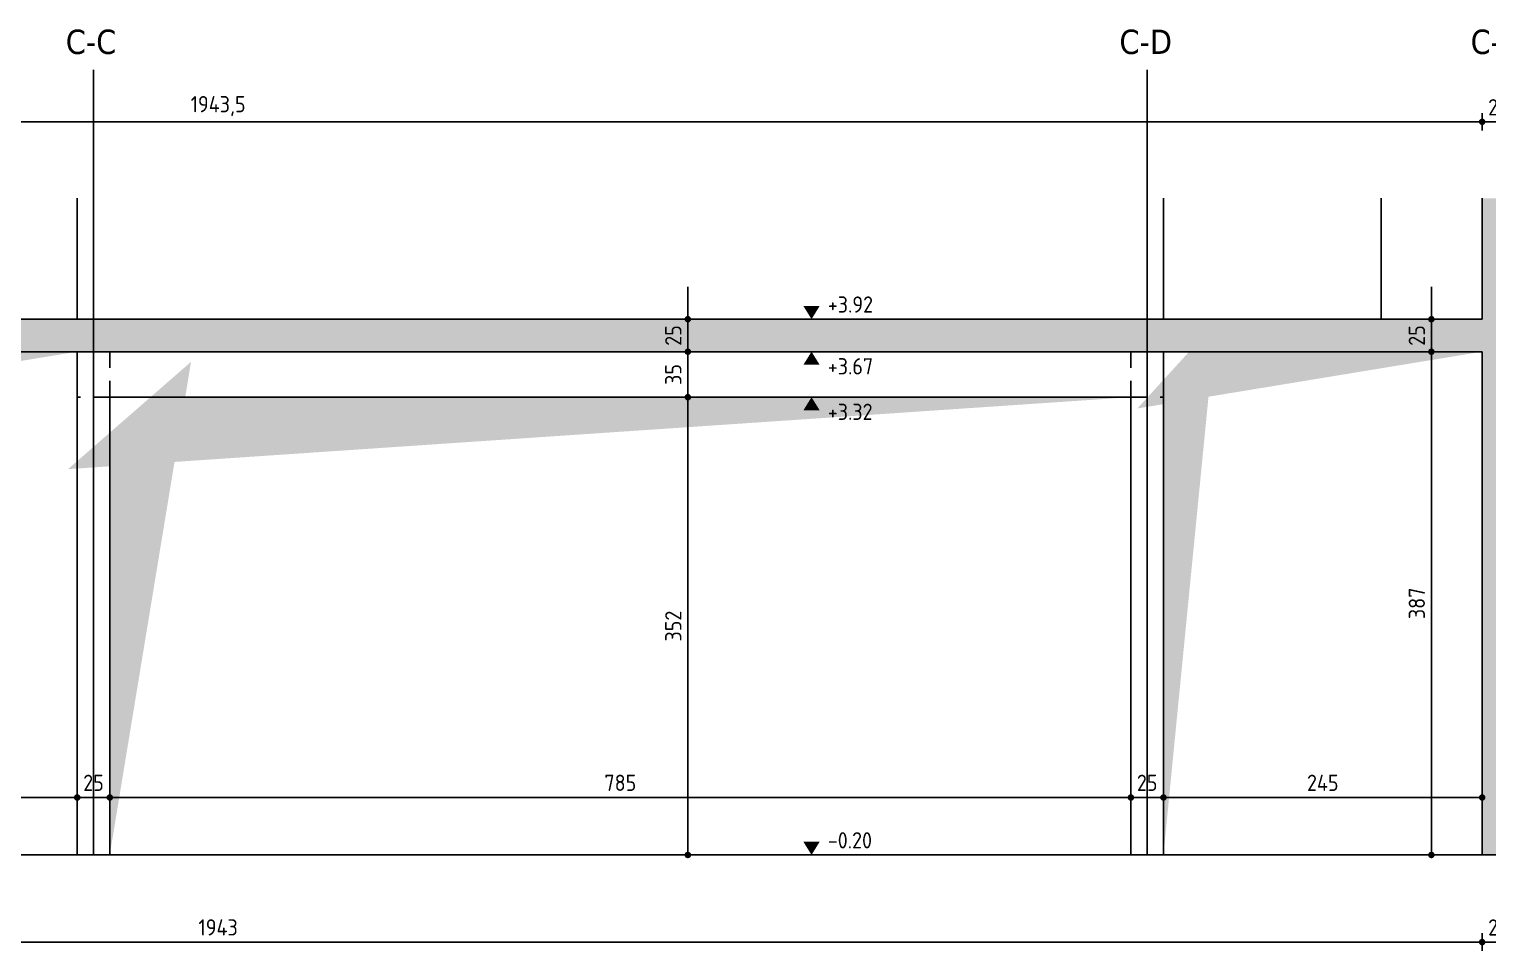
# Model space of a CAD drawing. Extents: x 399 to 532, y -4 to 185.
# Drawn here: x 432.1 to 443.31, y 153.91 to 160.99 of the extents above; entities that cross this region are included whole.
import ezdxf

# ---------------------------------------------------------------- set-up
doc = ezdxf.new("R2010")
doc.units = 0
doc.header["$LTSCALE"] = 0.5
doc.header["$MEASUREMENT"] = 0
doc.header["$PDMODE"] = 2
doc.linetypes.add('AUSGEZOGEN', pattern=[1000.01, 1000, 0.01])
doc.linetypes.add('HIDDEN', pattern=[0.375, 0.25, -0.125])
doc.layers.get('Defpoints').update_dxf_attribs({"linetype": 'CONTINUOUS'})
for name, color, linetype in [('ACHSEN', 7, 'CONTINUOUS'), ('BETON', 7, 'CONTINUOUS'), ('Decke', 7, 'CONTINUOUS'), ('koten', 7, 'CONTINUOUS'), ('MASSE', 7, 'CONTINUOUS'), ('RAHMEN', 7, 'CONTINUOUS'), ('SCHATTEN', 253, 'CONTINUOUS'), ('VERDECKT', 7, 'CONTINUOUS')]:
    doc.layers.add(name, color=color, linetype=linetype)
doc.styles.add('HELV', font='tahoma.ttf')
doc.styles.add('TXT', font='isocp.shx')
doc.dimstyles.new('DOT_I', dxfattribs={"dimscale": 0.5, "dimtxt": 0.25, "dimasz": 0.25, "dimexe": 0.1, "dimexo": 0.3, "dimgap": 0.1, "dimtad": 1, "dimdec": 3, "dimzin": 3, "dimtxsty": 'TXT', "dimblk": 'DOT', "dimblk1": 'DOT', "dimblk2": 'DOT', "dimsah": 1, "dimcen": 0.1, "dimse1": 1, "dimse2": 1, "dimazin": 0, "dimtfac": 1, "dimtdec": 4, "dimtix": 1, "dimtmove": 2, "dimatfit": 3, "dimldrblk": 'DOT', "dimfxl": 0.7, "dimfxlon": 1, "dimtvp": 1, "dimtolj": 1, "dimtzin": 0, "dimarcsym": 0})

# ---------------------------------------------------------------- blocks, each defined once
blk = doc.blocks.new('okrd_o')
at = {"layer": 'koten', "color": 7, "linetype": 'Continuous'}
blk.add_solid([(-0.125, 0.202), (0.125, 0.202), (0, 0)], dxfattribs=at)
at = {"layer": 'koten', "style": 'TXT'}
blk.add_attdef('OKRD', (0.25, 0.1), '', height=0.25, dxfattribs=at)
blk = doc.blocks.new('okrd_u')
at = {"layer": 'koten', "color": 7, "linetype": 'Continuous'}
blk.add_solid([(-0.125, -0.202), (0.125, -0.202), (0, 0)], dxfattribs=at)
at = {"layer": 'koten', "style": 'TXT'}
blk.add_attdef('OKRD', (0.25, -0.35), '', height=0.25, dxfattribs=at)
blk = doc.blocks.new('DOT')
at = {"layer": 'MASSE', "color": 7, "linetype": 'Continuous'}
for p, q in [((0, 0), (-1, 0)), ((0, 0.54), (0, -0.54))]:
    blk.add_line(p, q, dxfattribs=at)
at = {"layer": 'MASSE', "color": 7, "linetype": 'Continuous', "const_width": 0.2}
blk.add_lwpolyline([(-0.1, 0, 1), (0.1, 0, 1)], format="xyb", close=True, dxfattribs=at)
blk = doc.blocks.new('*D384')
at = {"layer": 'Defpoints', "color": 0, "linetype": 'AUSGEZOGEN', "transparency": 16777216}
for p in [(423.831, 153.974), (443.266, 153.974), (443.266, 153.974)]:
    blk.add_point(p, dxfattribs=at)
at = {"layer": 'MASSE', "color": 0, "linetype": 'AUSGEZOGEN', "lineweight": -2, "transparency": 16777216}
blk.add_line((423.956, 153.974), (443.141, 153.974), dxfattribs=at)
at = {"layer": 'MASSE', "color": 0, "linetype": 'AUSGEZOGEN', "lineweight": -2, "transparency": 16777216, "xscale": 0.125, "yscale": 0.125, "zscale": 0.125, "rotation": 180}
blk.add_blockref('DOT', (423.831, 153.974), dxfattribs=at)
at = {"layer": 'MASSE', "color": 0, "linetype": 'AUSGEZOGEN', "lineweight": -2, "transparency": 16777216, "xscale": 0.125, "yscale": 0.125, "zscale": 0.125}
blk.add_blockref('DOT', (443.266, 153.974), dxfattribs=at)
at = {"layer": 'MASSE', "color": 0, "linetype": 'AUSGEZOGEN', "transparency": 16777216, "insert": (433.549, 154.087), "char_height": 0.125, "attachment_point": 5, "style": 'TXT'}
blk.add_mtext('\\A1;1943', dxfattribs=at)
blk = doc.blocks.new('*D385')
at = {"layer": 'Defpoints', "color": 0, "linetype": 'AUSGEZOGEN', "transparency": 16777216}
for p in [(443.266, 153.974), (443.516, 153.974), (443.516, 153.974)]:
    blk.add_point(p, dxfattribs=at)
at = {"layer": 'MASSE', "color": 0, "linetype": 'AUSGEZOGEN', "lineweight": -2, "transparency": 16777216}
for p, q in [((443.141, 153.974), (443.016, 153.974)), ((443.266, 153.974), (443.516, 153.974)), ((443.641, 153.974), (443.766, 153.974))]:
    blk.add_line(p, q, dxfattribs=at)
at = {"layer": 'MASSE', "color": 0, "linetype": 'AUSGEZOGEN', "lineweight": -2, "transparency": 16777216, "xscale": 0.125, "yscale": 0.125, "zscale": 0.125}
blk.add_blockref('DOT', (443.266, 153.974), dxfattribs=at)
at = {"layer": 'MASSE', "color": 0, "linetype": 'AUSGEZOGEN', "lineweight": -2, "transparency": 16777216, "xscale": 0.125, "yscale": 0.125, "zscale": 0.125, "rotation": 180}
blk.add_blockref('DOT', (443.516, 153.974), dxfattribs=at)
at = {"layer": 'MASSE', "color": 0, "linetype": 'AUSGEZOGEN', "transparency": 16777216, "insert": (443.391, 154.087), "char_height": 0.125, "attachment_point": 5, "style": 'TXT'}
blk.add_mtext('\\A1;25', dxfattribs=at)
blk = doc.blocks.new('*D371')
at = {"layer": 'Defpoints', "color": 0, "linetype": 'AUSGEZOGEN', "transparency": 16777216}
for p in [(437.16, 158.164), (437.16, 154.644), (437.16, 154.644)]:
    blk.add_point(p, dxfattribs=at)
at = {"layer": 'MASSE', "color": 0, "linetype": 'AUSGEZOGEN', "lineweight": -2, "transparency": 16777216}
blk.add_line((437.16, 158.039), (437.16, 154.769), dxfattribs=at)
at = {"layer": 'MASSE', "color": 0, "linetype": 'AUSGEZOGEN', "lineweight": -2, "transparency": 16777216, "xscale": 0.125, "yscale": 0.125, "zscale": 0.125}
for p, rotation in [((437.16, 158.164), 90), ((437.16, 154.644), 270)]:
    blk.add_blockref('DOT', p, dxfattribs=dict(at, rotation=rotation))
at = {"layer": 'MASSE', "color": 0, "linetype": 'AUSGEZOGEN', "transparency": 16777216, "insert": (437.048, 156.404), "char_height": 0.125, "attachment_point": 5, "rotation": 90, "style": 'TXT'}
blk.add_mtext('\\A1;352', dxfattribs=at)
blk = doc.blocks.new('*D372')
at = {"layer": 'Defpoints', "color": 0, "linetype": 'AUSGEZOGEN', "transparency": 16777216}
for p in [(437.16, 158.514), (437.16, 158.514), (437.16, 158.164)]:
    blk.add_point(p, dxfattribs=at)
at = {"layer": 'MASSE', "color": 0, "linetype": 'AUSGEZOGEN', "lineweight": -2, "transparency": 16777216}
for p, q in [((437.16, 158.639), (437.16, 158.764)), ((437.16, 158.164), (437.16, 158.514)), ((437.16, 158.039), (437.16, 157.914))]:
    blk.add_line(p, q, dxfattribs=at)
at = {"layer": 'MASSE', "color": 0, "linetype": 'AUSGEZOGEN', "lineweight": -2, "transparency": 16777216, "xscale": 0.125, "yscale": 0.125, "zscale": 0.125}
for p, rotation in [((437.16, 158.514), 270), ((437.16, 158.164), 90)]:
    blk.add_blockref('DOT', p, dxfattribs=dict(at, rotation=rotation))
at = {"layer": 'MASSE', "color": 0, "linetype": 'AUSGEZOGEN', "transparency": 16777216, "insert": (437.048, 158.339), "char_height": 0.125, "attachment_point": 5, "rotation": 90, "style": 'TXT'}
blk.add_mtext('\\A1;35', dxfattribs=at)
blk = doc.blocks.new('*D373')
at = {"layer": 'Defpoints', "color": 0, "linetype": 'AUSGEZOGEN', "transparency": 16777216}
for p in [(437.16, 158.764), (437.16, 158.764), (437.16, 158.514)]:
    blk.add_point(p, dxfattribs=at)
at = {"layer": 'MASSE', "color": 0, "linetype": 'AUSGEZOGEN', "lineweight": -2, "transparency": 16777216}
for p, q in [((437.16, 158.889), (437.16, 159.014)), ((437.16, 158.514), (437.16, 158.764)), ((437.16, 158.389), (437.16, 158.264))]:
    blk.add_line(p, q, dxfattribs=at)
at = {"layer": 'MASSE', "color": 0, "linetype": 'AUSGEZOGEN', "lineweight": -2, "transparency": 16777216, "xscale": 0.125, "yscale": 0.125, "zscale": 0.125}
for p, rotation in [((437.16, 158.764), 270), ((437.16, 158.514), 90)]:
    blk.add_blockref('DOT', p, dxfattribs=dict(at, rotation=rotation))
at = {"layer": 'MASSE', "color": 0, "linetype": 'AUSGEZOGEN', "transparency": 16777216, "insert": (437.048, 158.639), "char_height": 0.125, "attachment_point": 5, "rotation": 90, "style": 'TXT'}
blk.add_mtext('\\A1;25', dxfattribs=at)
blk = doc.blocks.new('*D374')
at = {"layer": 'Defpoints', "color": 0, "linetype": 'AUSGEZOGEN', "transparency": 16777216}
for p in [(442.876, 158.514), (442.876, 154.644), (442.876, 154.644)]:
    blk.add_point(p, dxfattribs=at)
at = {"layer": 'MASSE', "color": 0, "linetype": 'AUSGEZOGEN', "lineweight": -2, "transparency": 16777216}
blk.add_line((442.876, 158.389), (442.876, 154.769), dxfattribs=at)
at = {"layer": 'MASSE', "color": 0, "linetype": 'AUSGEZOGEN', "lineweight": -2, "transparency": 16777216, "xscale": 0.125, "yscale": 0.125, "zscale": 0.125}
for p, rotation in [((442.876, 158.514), 90), ((442.876, 154.644), 270)]:
    blk.add_blockref('DOT', p, dxfattribs=dict(at, rotation=rotation))
at = {"layer": 'MASSE', "color": 0, "linetype": 'AUSGEZOGEN', "transparency": 16777216, "insert": (442.764, 156.579), "char_height": 0.125, "attachment_point": 5, "rotation": 90, "style": 'TXT'}
blk.add_mtext('\\A1;387', dxfattribs=at)
blk = doc.blocks.new('*D375')
at = {"layer": 'Defpoints', "color": 0, "linetype": 'AUSGEZOGEN', "transparency": 16777216}
for p in [(442.876, 158.764), (442.876, 158.764), (442.876, 158.514)]:
    blk.add_point(p, dxfattribs=at)
at = {"layer": 'MASSE', "color": 0, "linetype": 'AUSGEZOGEN', "lineweight": -2, "transparency": 16777216}
for p, q in [((442.876, 158.889), (442.876, 159.014)), ((442.876, 158.514), (442.876, 158.764)), ((442.876, 158.389), (442.876, 158.264))]:
    blk.add_line(p, q, dxfattribs=at)
at = {"layer": 'MASSE', "color": 0, "linetype": 'AUSGEZOGEN', "lineweight": -2, "transparency": 16777216, "xscale": 0.125, "yscale": 0.125, "zscale": 0.125}
for p, rotation in [((442.876, 158.764), 270), ((442.876, 158.514), 90)]:
    blk.add_blockref('DOT', p, dxfattribs=dict(at, rotation=rotation))
at = {"layer": 'MASSE', "color": 0, "linetype": 'AUSGEZOGEN', "transparency": 16777216, "insert": (442.764, 158.639), "char_height": 0.125, "attachment_point": 5, "rotation": 90, "style": 'TXT'}
blk.add_mtext('\\A1;25', dxfattribs=at)
blk = doc.blocks.new('*D377')
at = {"layer": 'Defpoints', "color": 0, "linetype": 'AUSGEZOGEN', "transparency": 16777216}
for p in [(430.016, 155.086), (432.466, 155.086), (432.466, 155.086)]:
    blk.add_point(p, dxfattribs=at)
at = {"layer": 'MASSE', "color": 0, "linetype": 'AUSGEZOGEN', "lineweight": -2, "transparency": 16777216}
blk.add_line((430.141, 155.086), (432.341, 155.086), dxfattribs=at)
at = {"layer": 'MASSE', "color": 0, "linetype": 'AUSGEZOGEN', "lineweight": -2, "transparency": 16777216, "xscale": 0.125, "yscale": 0.125, "zscale": 0.125, "rotation": 180}
blk.add_blockref('DOT', (430.016, 155.086), dxfattribs=at)
at = {"layer": 'MASSE', "color": 0, "linetype": 'AUSGEZOGEN', "lineweight": -2, "transparency": 16777216, "xscale": 0.125, "yscale": 0.125, "zscale": 0.125}
blk.add_blockref('DOT', (432.466, 155.086), dxfattribs=at)
at = {"layer": 'MASSE', "color": 0, "linetype": 'AUSGEZOGEN', "transparency": 16777216, "insert": (431.241, 155.199), "char_height": 0.125, "attachment_point": 5, "style": 'TXT'}
blk.add_mtext('\\A1;245', dxfattribs=at)
blk = doc.blocks.new('*D316')
at = {"layer": 'Defpoints', "color": 0, "linetype": 'AUSGEZOGEN', "transparency": 16777216}
for p in [(432.466, 155.086), (432.716, 155.086), (432.716, 155.086)]:
    blk.add_point(p, dxfattribs=at)
at = {"layer": 'MASSE', "color": 0, "linetype": 'AUSGEZOGEN', "lineweight": -2, "transparency": 16777216}
for p, q in [((432.341, 155.086), (432.216, 155.086)), ((432.466, 155.086), (432.716, 155.086)), ((432.841, 155.086), (432.966, 155.086))]:
    blk.add_line(p, q, dxfattribs=at)
at = {"layer": 'MASSE', "color": 0, "linetype": 'AUSGEZOGEN', "lineweight": -2, "transparency": 16777216, "xscale": 0.125, "yscale": 0.125, "zscale": 0.125}
blk.add_blockref('DOT', (432.466, 155.086), dxfattribs=at)
at = {"layer": 'MASSE', "color": 0, "linetype": 'AUSGEZOGEN', "lineweight": -2, "transparency": 16777216, "xscale": 0.125, "yscale": 0.125, "zscale": 0.125, "rotation": 180}
blk.add_blockref('DOT', (432.716, 155.086), dxfattribs=at)
at = {"layer": 'MASSE', "color": 0, "linetype": 'AUSGEZOGEN', "transparency": 16777216, "insert": (432.591, 155.199), "char_height": 0.125, "attachment_point": 5, "style": 'TXT'}
blk.add_mtext('\\A1;25', dxfattribs=at)
blk = doc.blocks.new('*D317')
at = {"layer": 'Defpoints', "color": 0, "linetype": 'AUSGEZOGEN', "transparency": 16777216}
for p in [(440.566, 155.086), (440.816, 155.086), (440.816, 155.086)]:
    blk.add_point(p, dxfattribs=at)
at = {"layer": 'MASSE', "color": 0, "linetype": 'AUSGEZOGEN', "lineweight": -2, "transparency": 16777216}
for p, q in [((440.441, 155.086), (440.316, 155.086)), ((440.566, 155.086), (440.816, 155.086)), ((440.941, 155.086), (441.066, 155.086))]:
    blk.add_line(p, q, dxfattribs=at)
at = {"layer": 'MASSE', "color": 0, "linetype": 'AUSGEZOGEN', "lineweight": -2, "transparency": 16777216, "xscale": 0.125, "yscale": 0.125, "zscale": 0.125}
blk.add_blockref('DOT', (440.566, 155.086), dxfattribs=at)
at = {"layer": 'MASSE', "color": 0, "linetype": 'AUSGEZOGEN', "lineweight": -2, "transparency": 16777216, "xscale": 0.125, "yscale": 0.125, "zscale": 0.125, "rotation": 180}
blk.add_blockref('DOT', (440.816, 155.086), dxfattribs=at)
at = {"layer": 'MASSE', "color": 0, "linetype": 'AUSGEZOGEN', "transparency": 16777216, "insert": (440.691, 155.199), "char_height": 0.125, "attachment_point": 5, "style": 'TXT'}
blk.add_mtext('\\A1;25', dxfattribs=at)
blk = doc.blocks.new('*D318')
at = {"layer": 'Defpoints', "color": 0, "linetype": 'AUSGEZOGEN', "transparency": 16777216}
for p in [(440.816, 155.086), (443.266, 155.086), (443.266, 155.086)]:
    blk.add_point(p, dxfattribs=at)
at = {"layer": 'MASSE', "color": 0, "linetype": 'AUSGEZOGEN', "lineweight": -2, "transparency": 16777216}
blk.add_line((440.941, 155.086), (443.141, 155.086), dxfattribs=at)
at = {"layer": 'MASSE', "color": 0, "linetype": 'AUSGEZOGEN', "lineweight": -2, "transparency": 16777216, "xscale": 0.125, "yscale": 0.125, "zscale": 0.125, "rotation": 180}
blk.add_blockref('DOT', (440.816, 155.086), dxfattribs=at)
at = {"layer": 'MASSE', "color": 0, "linetype": 'AUSGEZOGEN', "lineweight": -2, "transparency": 16777216, "xscale": 0.125, "yscale": 0.125, "zscale": 0.125}
blk.add_blockref('DOT', (443.266, 155.086), dxfattribs=at)
at = {"layer": 'MASSE', "color": 0, "linetype": 'AUSGEZOGEN', "transparency": 16777216, "insert": (442.041, 155.199), "char_height": 0.125, "attachment_point": 5, "style": 'TXT'}
blk.add_mtext('\\A1;245', dxfattribs=at)
blk = doc.blocks.new('*D591')
at = {"layer": 'Defpoints', "color": 0, "linetype": 'AUSGEZOGEN', "transparency": 16777216}
for p in [(443.266, 160.282), (443.266, 160.282), (443.516, 160.282)]:
    blk.add_point(p, dxfattribs=at)
at = {"layer": 'MASSE', "color": 0, "linetype": 'AUSGEZOGEN', "lineweight": -2, "transparency": 16777216}
for p, q in [((443.141, 160.282), (443.016, 160.282)), ((443.516, 160.282), (443.266, 160.282)), ((443.641, 160.282), (443.766, 160.282))]:
    blk.add_line(p, q, dxfattribs=at)
at = {"layer": 'MASSE', "color": 0, "linetype": 'AUSGEZOGEN', "lineweight": -2, "transparency": 16777216, "xscale": 0.125, "yscale": 0.125, "zscale": 0.125}
blk.add_blockref('DOT', (443.266, 160.282), dxfattribs=at)
at = {"layer": 'MASSE', "color": 0, "linetype": 'AUSGEZOGEN', "lineweight": -2, "transparency": 16777216, "xscale": 0.125, "yscale": 0.125, "zscale": 0.125, "rotation": 180}
blk.add_blockref('DOT', (443.516, 160.282), dxfattribs=at)
at = {"layer": 'MASSE', "color": 0, "linetype": 'AUSGEZOGEN', "transparency": 16777216, "insert": (443.391, 160.394), "char_height": 0.125, "attachment_point": 5, "style": 'TXT'}
blk.add_mtext('\\A1;25', dxfattribs=at)
blk = doc.blocks.new('*D611')
at = {"layer": 'Defpoints', "color": 0, "linetype": 'AUSGEZOGEN', "transparency": 16777216}
for p in [(432.716, 155.086), (432.716, 155.086), (440.566, 155.086)]:
    blk.add_point(p, dxfattribs=at)
at = {"layer": 'MASSE', "color": 0, "linetype": 'AUSGEZOGEN', "lineweight": -2, "transparency": 16777216}
blk.add_line((440.441, 155.086), (432.841, 155.086), dxfattribs=at)
at = {"layer": 'MASSE', "color": 0, "linetype": 'AUSGEZOGEN', "lineweight": -2, "transparency": 16777216, "xscale": 0.125, "yscale": 0.125, "zscale": 0.125, "rotation": 180}
blk.add_blockref('DOT', (432.716, 155.086), dxfattribs=at)
at = {"layer": 'MASSE', "color": 0, "linetype": 'AUSGEZOGEN', "lineweight": -2, "transparency": 16777216, "xscale": 0.125, "yscale": 0.125, "zscale": 0.125}
blk.add_blockref('DOT', (440.566, 155.086), dxfattribs=at)
at = {"layer": 'MASSE', "color": 0, "linetype": 'AUSGEZOGEN', "transparency": 16777216, "insert": (436.641, 155.199), "char_height": 0.125, "attachment_point": 5, "style": 'TXT'}
blk.add_mtext('\\A1;785', dxfattribs=at)
blk = doc.blocks.new('*D615')
at = {"layer": 'Defpoints', "color": 0, "linetype": 'AUSGEZOGEN', "transparency": 16777216}
for p in [(423.831, 160.282), (443.266, 160.282), (443.266, 160.282)]:
    blk.add_point(p, dxfattribs=at)
at = {"layer": 'MASSE', "color": 0, "linetype": 'AUSGEZOGEN', "lineweight": -2, "transparency": 16777216}
blk.add_line((423.956, 160.282), (443.141, 160.282), dxfattribs=at)
at = {"layer": 'MASSE', "color": 0, "linetype": 'AUSGEZOGEN', "lineweight": -2, "transparency": 16777216, "xscale": 0.125, "yscale": 0.125, "zscale": 0.125, "rotation": 180}
blk.add_blockref('DOT', (423.831, 160.282), dxfattribs=at)
at = {"layer": 'MASSE', "color": 0, "linetype": 'AUSGEZOGEN', "lineweight": -2, "transparency": 16777216, "xscale": 0.125, "yscale": 0.125, "zscale": 0.125}
blk.add_blockref('DOT', (443.266, 160.282), dxfattribs=at)
at = {"layer": 'MASSE', "color": 0, "linetype": 'AUSGEZOGEN', "transparency": 16777216, "insert": (433.549, 160.403), "char_height": 0.125, "attachment_point": 5, "style": 'TXT'}
blk.add_mtext('\\A1;1943,5', dxfattribs=at)

msp = doc.modelspace()

# ---------------------------------------------------------------- hatches: boundary and pattern name
at = {"layer": 'RAHMEN', "linetype": 'AUSGEZOGEN'}
h = msp.add_hatch(dxfattribs=at)
h.set_pattern_fill('ANSI33', color=9, style=0, double=1)
h.set_pattern_definition([(45, (0, 119.90938), (-0.1767767, 0.1767767), []), (45, (0.17678, 119.90938), (-0.1767767, 0.1767767), [0.125, -0.0625])])
h.paths.add_polyline_path([(423.591, 154.6444), (423.591, 158.5144), (419.911, 158.5144), (419.911, 158.7644), (423.591, 158.7644), (423.591, 159.6944), (423.771, 159.6944), (423.771, 158.7644), (443.266, 158.7644), (443.266, 159.6944), (443.516, 159.6944), (443.516, 158.7644), (449.451, 158.7644), (449.451, 159.6944), (449.701, 159.6944), (449.701, 154.6444), (449.451, 154.6444), (449.451, 158.5144), (443.516, 158.5144), (443.516, 154.6444), (443.266, 154.6444), (443.266, 158.5144), (423.771, 158.5144), (423.771, 154.6444)])

# ---------------------------------------------------------------- linework, layer by layer
at = {"layer": 'ACHSEN', "color": 140, "linetype": 'AUSGEZOGEN'}
for p, q in [((432.591, 160.6816), (432.591, 154.6444)), ((440.691, 160.6816), (440.691, 154.6444))]:
    msp.add_line(p, q, dxfattribs=at)
at = {"layer": 'BETON', "color": 6, "linetype": 'AUSGEZOGEN'}
for p, q in [((443.266, 159.6944), (443.266, 158.7644)), ((443.266, 158.7644), (423.831, 158.7644)), ((443.266, 158.5144), (423.831, 158.5144)), ((443.266, 158.5144), (443.266, 154.6444))]:
    msp.add_line(p, q, dxfattribs=at)
at = {"layer": 'Decke', "linetype": 'Continuous'}
for p, q in [((432.466, 159.6944), (432.466, 158.7644)), ((440.816, 159.6944), (440.816, 158.7644)), ((442.491, 159.6944), (442.491, 158.7644)), ((432.466, 158.5144), (432.466, 154.6444)), ((440.816, 158.5144), (440.816, 154.6444)), ((432.716, 158.1644), (432.716, 154.6444)), ((432.716, 158.1644), (440.566, 158.1644)), ((440.566, 158.1644), (440.566, 154.6444)), ((449.691, 154.6444), (419.9111, 154.6444))]:
    msp.add_line(p, q, dxfattribs=at)
at = {"layer": 'SCHATTEN', "color": 15, "linetype": 'AUSGEZOGEN'}
for points in [[(430.016, 154.6444, 0, 0.3792, 0), (430.2054, 158.5051, 0, 0, 0), (430.0323, 158.3153, 0.3995, 0, 0), (432.466, 158.5144, 0, 0, 0)], [(440.816, 154.6444, 0, 0.3792, 0), (441.0054, 158.5051, 0, 0, 0), (440.8323, 158.3153, 0.3995, 0, 0), (443.266, 158.5144, 0, 0, 0)], [(432.716, 154.6444, 0, 0.574, 0), (433.0021, 158.141, 0, 0, 0), (432.725, 157.8992, 0.5306, 0, 0), (440.566, 158.1644, 0, 0, 0)]]:
    msp.add_lwpolyline(points, format="xyseb", dxfattribs=at)
at = {"layer": 'VERDECKT', "color": 7, "linetype": 'HIDDEN'}
for p, q in [((432.716, 158.1644), (432.716, 158.5144)), ((440.566, 158.1644), (440.566, 158.5144)), ((432.716, 158.1644), (432.466, 158.1644)), ((440.566, 158.1644), (440.816, 158.1644))]:
    msp.add_line(p, q, dxfattribs=at)

# ---------------------------------------------------------------- block references
at = {"layer": 'koten', "color": 7, "linetype": 'AUSGEZOGEN', "xscale": 0.5, "yscale": 0.5, "zscale": 0.5}
for name, p, values in [('okrd_o', (438.1108, 158.7644), {'OKRD': '+3.92'}), ('okrd_u', (438.1108, 158.5144), {'OKRD': '+3.67'}), ('okrd_u', (438.1108, 158.1644), {'OKRD': '+3.32'}), ('okrd_o', (438.1108, 154.6444), {'OKRD': '-0.20'})]:
    msp.add_blockref(name, p, dxfattribs=at).add_auto_attribs(values)

# ---------------------------------------------------------------- texts
at = {"layer": 'ACHSEN', "color": 6, "linetype": 'AUSGEZOGEN', "style": 'HELV'}
for s, p in [('C-C', (432.3774, 160.8036)), ('C-D', (440.4774, 160.8036)), ('C-E', (443.1774, 160.8036))]:
    msp.add_text(s, height=0.1875, dxfattribs=at).set_placement(p)

# ---------------------------------------------------------------- dimensions: what is measured, and where the dimension line sits
at = {"layer": 'MASSE', "color": 7, "linetype": 'AUSGEZOGEN'}
for base, p1, p2, override, picture, middle in [((443.266, 160.2815), (423.831, 160.2815), (443.266, 160.2815), {"dimdec": 1, "dimlfac": 100}, '*D615', (433.5485, 160.4034)), ((443.266, 160.2815), (443.516, 160.2815), (443.266, 160.2815), {"dimdec": 0, "dimlfac": 100}, '*D591', (443.391, 160.394)), ((432.466, 155.0861), (430.016, 155.0861), (432.466, 155.0861), {"dimdec": 0, "dimlfac": 100}, '*D377', (431.241, 155.1986)), ((432.7158, 155.0861), (432.466, 155.0861), (432.7158, 155.0861), {"dimdec": 0, "dimlfac": 100}, '*D316', (432.5909, 155.1986)), ((432.716, 155.0861), (440.566, 155.0861), (432.716, 155.0861), {"dimdec": 0, "dimlfac": 100}, '*D611', (436.641, 155.1986)), ((440.816, 155.0861), (440.566, 155.0861), (440.816, 155.0861), {"dimdec": 0, "dimlfac": 100}, '*D317', (440.691, 155.1986)), ((443.266, 155.0861), (440.816, 155.0861), (443.266, 155.0861), {"dimdec": 0, "dimlfac": 100}, '*D318', (442.041, 155.1986)), ((443.2660127, 153.9743751), (423.8310128, 153.9743751), (443.2660127, 153.9743751), {"dimdec": 0, "dimlfac": 100}, '*D384', (433.5485127, 154.0868751)), ((443.516, 153.9744), (443.266, 153.9744), (443.516, 153.9744), {"dimdec": 0, "dimlfac": 100}, '*D385', (443.391, 154.0869))]:
    dim = msp.add_linear_dim(base=base, p1=p1, p2=p2, dimstyle='DOT_I', override=override, dxfattribs=at)
    dim.commit()
    dim.dimension.update_dxf_attribs({"geometry": picture, "text_midpoint": middle})
for base, p1, p2, picture, middle in [((437.1603, 158.7644), (437.1603, 158.5144), (437.1603, 158.7644), '*D373', (437.0478, 158.6394)), ((442.8762, 158.7644), (442.8762, 158.5144), (442.8762, 158.7644), '*D375', (442.7636, 158.6394)), ((437.1603, 158.5144), (437.1603, 158.1644), (437.1603, 158.5144), '*D372', (437.0478, 158.3394)), ((442.8762, 154.6444), (442.8762, 158.5144), (442.8762, 154.6444), '*D374', (442.7637, 156.5794)), ((437.1603, 154.6444), (437.1603, 158.1644), (437.1603, 154.6444), '*D371', (437.0478, 156.4044))]:
    dim = msp.add_linear_dim(base=base, p1=p1, p2=p2, angle=90, dimstyle='DOT_I', override={"dimdec": 0, "dimlfac": 100}, dxfattribs=at)
    dim.commit()
    dim.dimension.update_dxf_attribs({"geometry": picture, "text_midpoint": middle})

doc.saveas('drawing.dxf')
